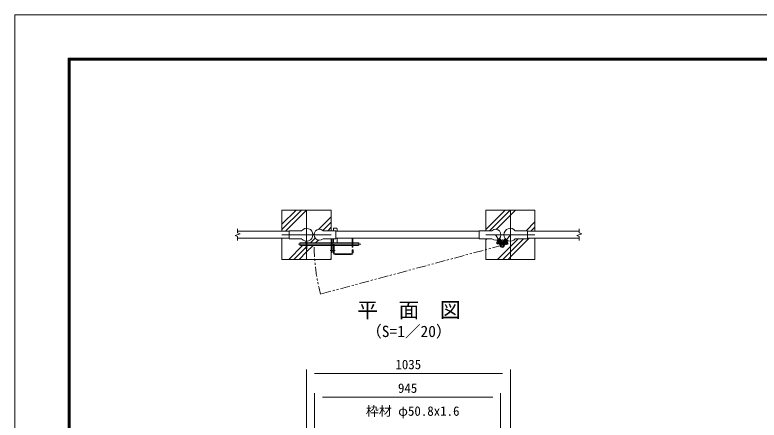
# Model space of a CAD drawing. Units: millimetres, scale not verified. Extents: x -4200 to 4200, y -2970 to 2970.
# Drawn here: x -4200 to -421, y 914 to 2970 of the extents above; entities that cross this region are included whole.
import ezdxf
from ezdxf.enums import TextEntityAlignment as Align

# ---------------------------------------------------------------- set-up
doc = ezdxf.new("R2010")
doc.units = ezdxf.units.MM
doc.header["$LTSCALE"] = 20
doc.linetypes.add('USER1', pattern=[50.8, 31.75, -6.35, 6.35, -6.35])
doc.linetypes.add('USER2', pattern=[5, 2.5, -0.5, 0.5, -0.5, 0.5, -0.5])
doc.layers.add('0-0_D-TTL-TXT', color=7, linetype='Continuous')
for name, color, linetype, lineweight in [('0-1_D-BMK', 2, 'USER1', 13), ('0-2_D-STR1', 1, 'Continuous', 18), ('0-3_D-STR3', 3, 'Continuous', 13), ('0-5_D-DCR-HCH', 7, 'Continuous', 9), ('0-7_D-STR4', 7, 'Continuous', 9), ('0-8_D-STR-DIM', 7, 'Continuous', 9), ('0-9_D-STR-TXT', 7, 'Continuous', 9), ('0-B_D-TTL', 7, 'Continuous', 9)]:
    doc.layers.add(name, color=color, linetype=linetype, lineweight=lineweight)
doc.styles.add('ＭＳ ゴシック', font='')
doc.styles.get('ＭＳ ゴシック').set_extended_font_data('MS Gothic')

msp = doc.modelspace()

# ---------------------------------------------------------------- linework, layer by layer
at = {"layer": '0-1_D-BMK'}
for p, q in [((-2719.05, 1979.85), (-2719.05, 1729.85)), ((-1684.05, 1979.85), (-1684.05, 1729.85)), ((-2844.05, 1854.85), (-2594.05, 1854.85)), ((-1809.05, 1854.85), (-1559.05, 1854.85)), ((-1759.2, 1854.85), (-1725.78, 1801.04)), ((-1684.05, 1854.85), (-1725.78, 1801.04)), ((-1724.2, 1828.86), (-1754.64, 1809.95)), ((-1724.56, 1828.95), (-1695.11, 1806.11)), ((-2760.36, 1807.15), (-2442.7, 1807.15)), ((-2598.82, 1774.65), (-2573.68, 1774.65))]:
    msp.add_line(p, q, dxfattribs=at)
at = {"layer": '0-1_D-BMK', "linetype": 'USER2'}
msp.add_line((-1725.78, 1801.04), (-2647.79, 1553.98), dxfattribs=at)
msp.add_arc((-1725.78, 1801.04), 954.54, 180.5332, 195, dxfattribs=at)
at = {"layer": '0-2_D-STR1'}
for p, q in [((-3069.05, 1872.35), (-2806.55, 1872.35)), ((-2570.9, 1872.35), (-1841.7, 1872.35)), ((-1596.55, 1872.35), (-1334.05, 1872.35)), ((-3069.05, 1837.35), (-2806.55, 1837.35)), ((-2570.9, 1837.35), (-1841.7, 1837.35)), ((-1596.55, 1837.35), (-1334.05, 1837.35))]:
    msp.add_line(p, q, dxfattribs=at)
at = {"layer": '0-3_D-STR3'}
for p, q in [((-2744.19, 1875.2), (-2806.55, 1875.2)), ((-2634.9, 1875.2), (-2570.9, 1875.2)), ((-2582.9, 1883.65), (-2582.9, 1875.2)), ((-2577.9, 1888.65), (-2568.9, 1888.65)), ((-2563.9, 1883.65), (-2563.9, 1872.35)), ((-1777.69, 1875.2), (-1841.7, 1875.2)), ((-1658.9, 1875.2), (-1596.55, 1875.2)), ((-2721.35, 1822.59), (-2721.35, 1782.73)), ((-2716.75, 1822.59), (-2716.75, 1782.73)), ((-2588.9, 1834.5), (-2588.9, 1764.65)), ((-2582.9, 1834.5), (-2582.9, 1813.65)), ((-2563.9, 1837.35), (-2563.9, 1813.65)), ((-2487.9, 1837.35), (-2487.9, 1792.15)), ((-2483.4, 1837.35), (-2483.4, 1792.15)), ((-1754.11, 1816.71), (-1747.73, 1820.66)), ((-1748.3, 1807.36), (-1754.11, 1816.71)), ((-1738.24, 1805.37), (-1752.42, 1828.2)), ((-1736.31, 1806.62), (-1750.13, 1828.89)), ((-1747.8, 1828.91), (-1748.12, 1827.54)), ((-1748.12, 1827.54), (-1736.48, 1808.79)), ((-1747.8, 1828.91), (-1741, 1833.14)), ((-1746.8, 1825.41), (-1745.1, 1826.47)), ((-1745.78, 1821.88), (-1744.93, 1822.4)), ((-1745.1, 1826.47), (-1735.6, 1811.18)), ((-1739.13, 1813.06), (-1744.93, 1822.4)), ((-1741, 1833.14), (-1739.62, 1832.81)), ((-1740, 1829.63), (-1738.3, 1830.69)), ((-1740, 1829.63), (-1730.51, 1814.34)), ((-1726.11, 1812.95), (-1739.94, 1835.22)), ((-1739.62, 1832.81), (-1727.98, 1814.07)), ((-1724.16, 1814.17), (-1738.31, 1836.96)), ((-1730.51, 1814.34), (-1728.81, 1815.4)), ((-1726.11, 1812.95), (-1724.16, 1814.17)), ((-1725.02, 1815.56), (-1709.76, 1835.23)), ((-1724.21, 1812.85), (-1708.27, 1833.41)), ((-1721.27, 1815.01), (-1719.69, 1813.78)), ((-1708.66, 1828.01), (-1719.69, 1813.78)), ((-1703.92, 1824.33), (-1714.95, 1810.1)), ((-1714.72, 1805.5), (-1698.78, 1826.06)), ((-1700.81, 1825.08), (-1714.33, 1807.64)), ((-1712.9, 1804.09), (-1696.65, 1825.06)), ((-1711.34, 1811.5), (-1704.6, 1820.19)), ((-1710.24, 1829.23), (-1708.66, 1828.01)), ((-1707.31, 1831.38), (-1700.98, 1826.48)), ((-1704.6, 1820.19), (-1703.81, 1819.58)), ((-1703.92, 1824.33), (-1702.34, 1823.1)), ((-1701.99, 1818.17), (-1696.06, 1813.57)), ((-1700.98, 1826.48), (-1700.81, 1825.08)), ((-2753.4, 1810.65), (-2753.4, 1803.65)), ((-2750.4, 1813.65), (-2721.35, 1813.65)), ((-2750.4, 1800.65), (-2721.35, 1800.65)), ((-2716.75, 1782.73), (-2721.35, 1782.73)), ((-2716.75, 1813.65), (-2593.4, 1813.65)), ((-2716.75, 1800.65), (-2593.4, 1800.65)), ((-2588.9, 1813.65), (-2487.9, 1813.65)), ((-2588.9, 1800.65), (-2582.9, 1800.65)), ((-2582.9, 1805.65), (-2582.9, 1762.65)), ((-2582.9, 1805.65), (-2578.4, 1805.65)), ((-2578.4, 1805.65), (-2578.4, 1762.65)), ((-2578.4, 1800.65), (-2487.9, 1800.65)), ((-2487.9, 1792.15), (-2483.4, 1792.15)), ((-2487.4, 1778.65), (-2487.4, 1762.65)), ((-2487.4, 1778.65), (-2482.9, 1778.65)), ((-2483.4, 1813.65), (-2456.4, 1813.65)), ((-2483.4, 1800.65), (-2456.4, 1800.65)), ((-2482.9, 1778.65), (-2482.9, 1762.65)), ((-2453.4, 1810.65), (-2453.4, 1803.65)), ((-1748.3, 1807.36), (-1741.93, 1811.32)), ((-1739.98, 1812.53), (-1739.13, 1813.06)), ((-1736.31, 1806.62), (-1738.26, 1805.41)), ((-1737.3, 1810.12), (-1735.6, 1811.18)), ((-1724.21, 1812.85), (-1725.12, 1813.57)), ((-1714.95, 1810.1), (-1713.37, 1808.88)), ((-1714.72, 1805.5), (-1712.9, 1804.09)), ((-1711.34, 1811.5), (-1710.55, 1810.88)), ((-1708.73, 1809.47), (-1702.8, 1804.88)), ((-1702.8, 1804.88), (-1696.06, 1813.57)), ((-2573.9, 1758.15), (-2491.9, 1758.15)), ((-2573.9, 1753.65), (-2491.9, 1753.65))]:
    msp.add_line(p, q, dxfattribs=at)
for points in [[(-2744.19, 1834.5), (-2806.55, 1834.5), (-2806.55, 1875.2)], [(-2634.9, 1834.5), (-2570.9, 1834.5), (-2570.9, 1875.2)], [(-1777.69, 1834.5), (-1841.7, 1834.5), (-1841.7, 1875.2)], [(-1658.9, 1834.5), (-1596.55, 1834.5), (-1596.55, 1875.2)], [(-2593.4, 1834.5), (-2593.4, 1764.65), (-2588.9, 1764.65)], [(-1707.31, 1831.38), (-1708.71, 1831.21), (-1722.23, 1813.77)]]:
    msp.add_lwpolyline(points, dxfattribs=at)
msp.add_circle((-1725.78, 1801.04), 6.3, dxfattribs=at)
for centre, radius, start, end in [((-2719.05, 1854.85), 32.35, 218.9806, 141.0194), ((-2653.4, 1854.85), 27.5, 47.73142, 312.26858), ((-2577.9, 1883.65), 5, 90, 180), ((-2568.9, 1883.65), 5, 0, 90), ((-1759.2, 1854.85), 27.5, 227.73142, 132.26858), ((-1684.05, 1854.85), 32.35, 38.9806, 321.0194), ((-1723.73, 1816.7), 5, 211.84053, 262.57528), ((-2750.4, 1810.65), 3, 90, 180), ((-2750.4, 1803.65), 3, 180, 270), ((-2456.4, 1810.65), 3, 0, 90), ((-2456.4, 1803.65), 3, 270, 0), ((-1725.78, 1801.04), 10.8, 161.10578, 82.57528), ((-1740.72, 1806.15), 5, 341.10578, 31.84053), ((-1726.18, 1816.83), 5, 281.21846, 322.21032), ((-1710.38, 1804.58), 5, 142.21032, 192.94508), ((-2573.9, 1762.65), 9, 180, 270), ((-2573.9, 1762.65), 4.5, 180, 270), ((-2491.9, 1762.65), 4.5, 270, 0), ((-2491.9, 1762.65), 9, 270, 0)]:
    msp.add_arc(centre, radius, start, end, dxfattribs=at)
at = {"layer": '0-5_D-DCR-HCH'}
for p, q in [((-2844.05, 1881.05), (-2745.25, 1979.85)), ((-2844.05, 1907.57), (-2771.76, 1979.85)), ((-1809.05, 1881.91), (-1711.1, 1979.85)), ((-1789.24, 1875.2), (-1684.59, 1979.85)), ((-2657.57, 1881.92), (-2594.05, 1945.44)), ((-2636.54, 1876.43), (-2594.05, 1918.92)), ((-2611.25, 1875.2), (-2594.05, 1892.41)), ((-1603.62, 1875.2), (-1559.05, 1919.78)), ((-1579.95, 1872.35), (-1559.05, 1893.26)), ((-2725.83, 1813.65), (-2721.35, 1818.14)), ((-2699.31, 1813.65), (-2674.97, 1838)), ((-2672.8, 1813.65), (-2658.53, 1827.92)), ((-1809.05, 1828.88), (-1803.42, 1834.5)), ((-2809.63, 1729.85), (-2738.83, 1800.65)), ((-2783.11, 1729.85), (-2721.35, 1791.62)), ((-2716.75, 1796.22), (-2712.31, 1800.65)), ((-2597.5, 1729.85), (-2594.05, 1733.31))]:
    msp.add_line(p, q, dxfattribs=at)
for points in [[(-2826.23, 1872.35), (-2719.05, 1979.54), (-2718.73, 1979.85)], [(-1755.9, 1882.03), (-1684.05, 1953.88), (-1658.07, 1979.85)], [(-2686.91, 1852.57), (-2684.63, 1854.85), (-2680.5, 1858.99)], [(-1748.97, 1729.85), (-1684.05, 1794.78), (-1644.32, 1834.5)], [(-1722.45, 1729.85), (-1684.05, 1768.26), (-1617.8, 1834.5)], [(-1695.94, 1729.85), (-1684.05, 1741.75), (-1588.44, 1837.35)], [(-2756.6, 1729.85), (-2719.05, 1767.41), (-2685.8, 1800.65)]]:
    msp.add_lwpolyline(points, dxfattribs=at)
at = {"layer": '0-7_D-STR4'}
for p, q in [((-2844.05, 1979.85), (-2844.05, 1872.35)), ((-1809.05, 1979.85), (-1809.05, 1875.2)), ((-2594.05, 1813.65), (-2594.05, 1834.5))]:
    msp.add_line(p, q, dxfattribs=at)
for points in [[(-2594.05, 1875.2), (-2594.05, 1979.85), (-2844.05, 1979.85)], [(-1559.05, 1872.35), (-1559.05, 1979.85), (-1809.05, 1979.85)], [(-2844.05, 1837.35), (-2844.05, 1729.85), (-2594.05, 1729.85), (-2594.05, 1800.65)], [(-1809.05, 1834.5), (-1809.05, 1729.85), (-1559.05, 1729.85), (-1559.05, 1837.35)]]:
    msp.add_lwpolyline(points, dxfattribs=at)
at = {"layer": '0-8_D-STR-DIM'}
for p, q in [((-3082.26, 1850.04), (-3055.83, 1859.66)), ((-3069.05, 1864.47), (-3069.05, 1884.85)), ((-3055.83, 1859.66), (-3069.05, 1864.47)), ((-1347.26, 1850.04), (-1320.83, 1859.66)), ((-1334.05, 1864.47), (-1334.05, 1884.85)), ((-1320.83, 1859.66), (-1334.05, 1864.47)), ((-3069.05, 1845.23), (-3082.26, 1850.04)), ((-3069.05, 1824.85), (-3069.05, 1845.23)), ((-1334.05, 1845.23), (-1347.26, 1850.04)), ((-1334.05, 1824.85), (-1334.05, 1845.23)), ((-2719.05, 716.61), (-2719.05, 1171.37)), ((-2679.05, 1151.37), (-1724.05, 1151.37)), ((-1684.05, 716.61), (-1684.05, 1171.37)), ((-2678.8, 618.37), (-2678.8, 1051.37)), ((-2638.8, 1031.37), (-1773.8, 1031.37)), ((-1733.8, 618.37), (-1733.8, 1051.37))]:
    msp.add_line(p, q, dxfattribs=at)
at = {"layer": '0-B_D-TTL'}
for points in [[(-4200, -2970), (4200, -2970), (4200, 2970), (-4200, 2970)], [(-3930, 2750), (3930, 2750), (3930, -2750), (-3930, -2750)], [(-3927.5, 2747.5), (3927.5, 2747.5), (3927.5, -2747.5), (-3927.5, -2747.5)], [(-3925, 2745), (3925, 2745), (3925, -2745), (-3925, -2745)], [(-3922.5, 2742.5), (3922.5, 2742.5), (3922.5, -2742.5), (-3922.5, -2742.5)], [(-3920, 2740), (3920, 2740), (3920, -2740), (-3920, -2740)]]:
    msp.add_lwpolyline(points, close=True, dxfattribs=at)

# ---------------------------------------------------------------- texts
at = {"layer": '0-0_D-TTL-TXT', "style": 'ＭＳ ゴシック'}
for s, height, p in [('平\u3000面\u3000図', 76.98, (-2461.44, 1411.33)), ('（S=1／20）', 57.77, (-2415.96, 1318.13))]:
    msp.add_text(s, height=height, dxfattribs=at).set_placement(p, align=Align.BOTTOM_LEFT)
at = {"layer": '0-8_D-STR-DIM', "style": 'ＭＳ ゴシック'}
for s, p in [('1035', (-2267.8, 1158.12)), ('945', (-2254.77, 1038.12))]:
    msp.add_text(s, height=48.09, dxfattribs=at).set_placement(p, align=Align.BOTTOM_LEFT)
at = {"layer": '0-9_D-STR-TXT', "style": 'ＭＳ ゴシック'}
msp.add_text('枠材 φ50.8x1.6', height=48.09, dxfattribs=at).set_placement((-2417.63, 921.63), align=Align.BOTTOM_LEFT)

doc.saveas('drawing.dxf')
